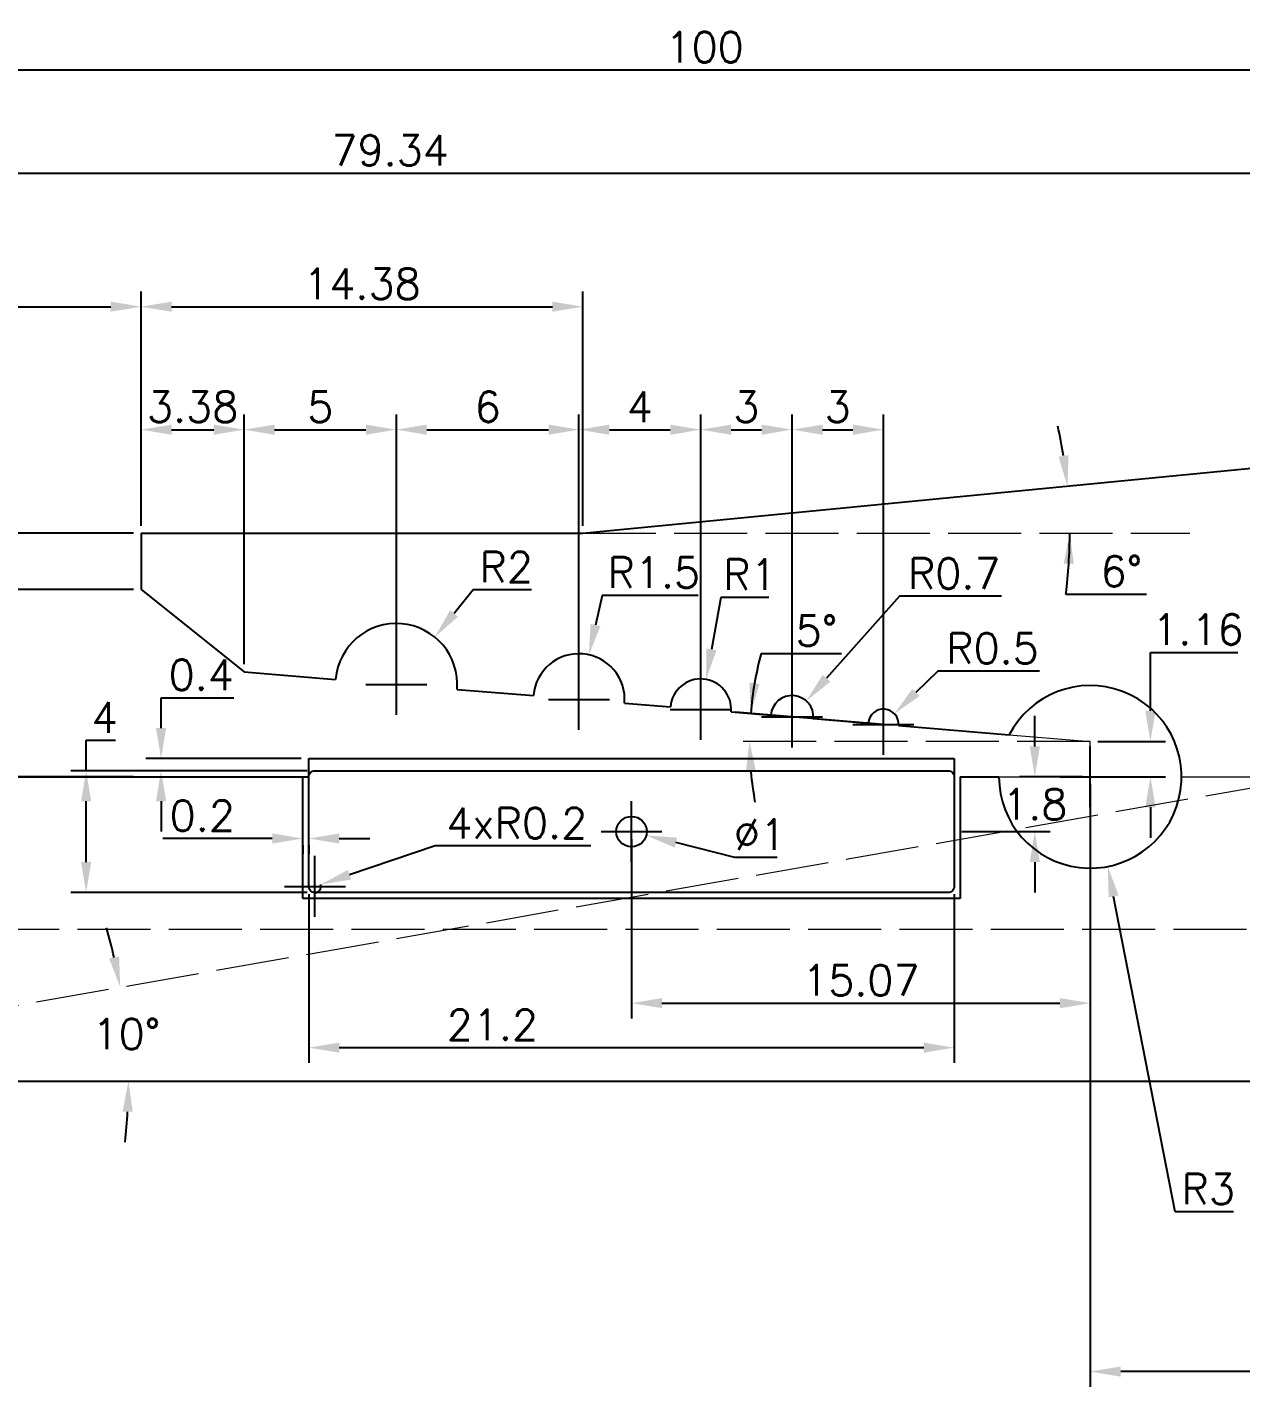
# Model space of a CAD drawing. Header units: millimetres. Extents: x 75 to 218, y 111 to 160.
# Drawn here: x 128.75 to 168.61, y 110.96 to 155.63 of the extents above; entities that cross this region are included whole.
import ezdxf

# ---------------------------------------------------------------- set-up
doc = ezdxf.new("R2010")
doc.units = ezdxf.units.MM
doc.linetypes.add('ACAD_ISO02W100', pattern=[15, 12, -3])
doc.layers.add('Dim', color=251, linetype='Continuous', lineweight=0)
doc.styles.get("Standard").update_dxf_attribs({"font": 'simplex.shx'})
doc.dimstyles.new('ISO-25', dxfattribs={"dimscale": 0.4, "dimtxt": 2.5, "dimasz": 2.5, "dimexe": 1.25, "dimexo": 0.625, "dimtad": 1, "dimtih": 1, "dimtoh": 1, "dimdsep": 46, "dimtxsty": 'Standard', "dimcen": 2.5, "dimadec": 0, "dimazin": 0, "dimtfac": 1, "dimtofl": 0, "dimtmove": 0, "dimatfit": 3, "dimfxl": 1, "dimarcsym": 0})

# ---------------------------------------------------------------- blocks, each defined once
blk = doc.blocks.new('*D64')
at = {"layer": 'Defpoints', "color": 0, "transparency": 16777216}
for p in [(201, 154.219), (101, 131), (201, 131)]:
    blk.add_point(p, dxfattribs=at)
at = {"layer": 'Dim', "color": 0, "lineweight": -2, "transparency": 16777216}
for p, q in [((101, 131.25), (101, 154.719)), ((201, 131.25), (201, 154.719)), ((102, 154.219), (200, 154.219))]:
    blk.add_line(p, q, dxfattribs=at)
at = {"layer": 'Dim', "color": 0, "transparency": 16777216}
for points in [[(102, 154.386), (102, 154.052), (101, 154.219)], [(200, 154.386), (200, 154.052), (201, 154.219)]]:
    blk.add_solid(points, dxfattribs=at)
at = {"layer": 'Dim', "color": 0, "transparency": 16777216, "insert": (151, 154.969), "char_height": 1, "attachment_point": 5}
blk.add_mtext('100', dxfattribs=at)
blk = doc.blocks.new('*D83')
at = {"layer": 'Defpoints', "color": 0, "transparency": 16777216}
for p in [(171, 131), (132.046, 122.034), (101, 121), (114.287, 121), (201, 121)]:
    blk.add_point(p, dxfattribs=at)
at = {"layer": 'Dim', "color": 0, "lineweight": -2, "transparency": 16777216}
for start, end in [(13.2213, 16.4426), (353.5574, 356.7787)]:
    blk.add_arc((114.287, 121), 17.789, start, end, dxfattribs=at)
at = {"layer": 'Dim', "color": 0, "transparency": 16777216}
for points in [[(131.768, 125.102), (131.441, 125.035), (131.806, 124.089)], [(131.881, 120.005), (132.214, 119.996), (132.076, 121)]]:
    blk.add_solid(points, dxfattribs=at)
at = {"layer": 'Dim', "color": 0, "transparency": 16777216, "insert": (132.008, 122.55), "char_height": 1, "attachment_point": 5}
blk.add_mtext('10°', dxfattribs=at)
blk = doc.blocks.new('*D84')
at = {"layer": 'Defpoints', "color": 0, "transparency": 16777216}
for p in [(132.491, 139), (117.221, 131), (132.491, 131)]:
    blk.add_point(p, dxfattribs=at)
at = {"layer": 'Dim', "color": 0, "lineweight": -2, "transparency": 16777216}
for p, q in [((132.241, 139), (116.721, 139)), ((117.221, 138), (117.221, 135.75)), ((117.221, 132), (117.221, 134.25)), ((132.241, 131), (116.721, 131))]:
    blk.add_line(p, q, dxfattribs=at)
at = {"layer": 'Dim', "color": 0, "transparency": 16777216}
for points in [[(117.054, 138), (117.387, 138), (117.221, 139)], [(117.054, 132), (117.387, 132), (117.221, 131)]]:
    blk.add_solid(points, dxfattribs=at)
at = {"layer": 'Dim', "color": 0, "transparency": 16777216, "insert": (117.221, 135), "char_height": 1, "attachment_point": 5}
blk.add_mtext('8', dxfattribs=at)
blk = doc.blocks.new('*D89')
at = {"layer": 'Defpoints', "color": 0, "transparency": 16777216}
for p in [(132.491, 146.444), (132.491, 139), (101, 131)]:
    blk.add_point(p, dxfattribs=at)
at = {"layer": 'Dim', "color": 0, "lineweight": -2, "transparency": 16777216}
for p, q in [((101, 131.25), (101, 146.944)), ((132.491, 139.25), (132.491, 146.944)), ((102, 146.444), (131.491, 146.444))]:
    blk.add_line(p, q, dxfattribs=at)
at = {"layer": 'Dim', "color": 0, "transparency": 16777216}
for points in [[(102, 146.611), (102, 146.278), (101, 146.444)], [(131.491, 146.611), (131.491, 146.278), (132.491, 146.444)]]:
    blk.add_solid(points, dxfattribs=at)
at = {"layer": 'Dim', "color": 0, "transparency": 16777216, "insert": (116.745, 147.194), "char_height": 1, "attachment_point": 5}
blk.add_mtext('31.49', dxfattribs=at)
blk = doc.blocks.new('*D90')
at = {"layer": 'Defpoints', "color": 0, "transparency": 16777216}
for p in [(132.491, 139), (121.734, 137.152), (132.491, 137.152)]:
    blk.add_point(p, dxfattribs=at)
at = {"layer": 'Dim', "color": 0, "lineweight": -2, "transparency": 16777216}
for p, q in [((121.734, 140), (121.734, 141)), ((132.241, 139), (121.234, 139)), ((132.241, 137.152), (121.234, 137.152)), ((121.734, 136.152), (121.734, 135.152))]:
    blk.add_line(p, q, dxfattribs=at)
at = {"layer": 'Dim', "color": 0, "transparency": 16777216}
for points in [[(121.567, 140), (121.901, 140), (121.734, 139)], [(121.567, 136.152), (121.901, 136.152), (121.734, 137.152)]]:
    blk.add_solid(points, dxfattribs=at)
at = {"layer": 'Dim', "color": 0, "transparency": 16777216, "insert": (121.734, 138.076), "char_height": 1, "attachment_point": 5}
blk.add_mtext('1.85', dxfattribs=at)
blk = doc.blocks.new('*D91')
at = {"layer": 'Defpoints', "color": 0, "transparency": 16777216}
for p in [(147, 146.444), (132.491, 139), (147, 139)]:
    blk.add_point(p, dxfattribs=at)
at = {"layer": 'Dim', "color": 0, "lineweight": -2, "transparency": 16777216}
for p, q in [((132.491, 139.25), (132.491, 146.944)), ((147, 139.25), (147, 146.944)), ((133.491, 146.444), (146, 146.444))]:
    blk.add_line(p, q, dxfattribs=at)
at = {"layer": 'Dim', "color": 0, "transparency": 16777216}
for points in [[(133.491, 146.611), (133.491, 146.278), (132.491, 146.444)], [(146, 146.611), (146, 146.278), (147, 146.444)]]:
    blk.add_solid(points, dxfattribs=at)
at = {"layer": 'Dim', "color": 0, "transparency": 16777216, "insert": (139.745, 147.194), "char_height": 1, "attachment_point": 5}
blk.add_mtext('14.38', dxfattribs=at)
blk = doc.blocks.new('*D93')
at = {"layer": 'Defpoints', "color": 0, "transparency": 16777216}
for p in [(180.343, 142.244), (162.961, 140.034), (147, 139), (147, 139), (166.944, 139)]:
    blk.add_point(p, dxfattribs=at)
at = {"layer": 'Dim', "color": 0, "lineweight": -2, "transparency": 16777216}
blk.add_line((162.87, 137.004), (165.513, 137.004), dxfattribs=at)
for start, end in [(9.1404, 12.7231), (352.831, 0), (352.8345, 356.4173)]:
    blk.add_arc((147, 139), 15.995, start, end, dxfattribs=at)
at = {"layer": 'Dim', "color": 0, "transparency": 16777216}
for points in [[(162.957, 141.562), (162.626, 141.52), (162.92, 140.549)], [(162.797, 138.006), (163.13, 137.995), (162.995, 139)]]:
    blk.add_solid(points, dxfattribs=at)
at = {"layer": 'Dim', "color": 0, "transparency": 16777216, "insert": (164.691, 137.754), "char_height": 1, "attachment_point": 5}
blk.add_mtext('6°', dxfattribs=at)
blk = doc.blocks.new('*D94')
at = {"layer": 'Defpoints', "color": 0, "transparency": 16777216}
for p in [(180.343, 150.833), (180.343, 142.244), (101, 131)]:
    blk.add_point(p, dxfattribs=at)
at = {"layer": 'Dim', "color": 0, "lineweight": -2, "transparency": 16777216}
for p, q in [((101, 131.25), (101, 151.333)), ((180.343, 142.494), (180.343, 151.333)), ((102, 150.833), (179.343, 150.833))]:
    blk.add_line(p, q, dxfattribs=at)
at = {"layer": 'Dim', "color": 0, "transparency": 16777216}
for points in [[(102, 151), (102, 150.666), (101, 150.833)], [(179.343, 151), (179.343, 150.666), (180.343, 150.833)]]:
    blk.add_solid(points, dxfattribs=at)
at = {"layer": 'Dim', "color": 0, "transparency": 16777216, "insert": (140.671, 151.583), "char_height": 1, "attachment_point": 5}
blk.add_mtext('79.34', dxfattribs=at)
blk = doc.blocks.new('*D95')
at = {"layer": 'Defpoints', "color": 0, "transparency": 16777216}
for p in [(135.875, 142.404), (132.491, 139), (135.875, 134.45)]:
    blk.add_point(p, dxfattribs=at)
at = {"layer": 'Dim', "color": 0, "lineweight": -2, "transparency": 16777216}
for p, q in [((132.491, 139.25), (132.491, 142.904)), ((135.875, 134.7), (135.875, 142.904)), ((133.491, 142.404), (134.875, 142.404))]:
    blk.add_line(p, q, dxfattribs=at)
at = {"layer": 'Dim', "color": 0, "transparency": 16777216}
for points in [[(133.491, 142.57), (133.491, 142.237), (132.491, 142.404)], [(134.875, 142.57), (134.875, 142.237), (135.875, 142.404)]]:
    blk.add_solid(points, dxfattribs=at)
at = {"layer": 'Dim', "color": 0, "transparency": 16777216, "insert": (134.183, 143.154), "char_height": 1, "attachment_point": 5}
blk.add_mtext('3.38', dxfattribs=at)
blk = doc.blocks.new('*D96')
at = {"layer": 'Defpoints', "color": 0, "transparency": 16777216}
for p in [(163.67, 131), (201, 121), (163.67, 111.463)]:
    blk.add_point(p, dxfattribs=at)
at = {"layer": 'Dim', "color": 0, "lineweight": -2, "transparency": 16777216}
for p, q in [((163.67, 130.75), (163.67, 110.963)), ((201, 120.75), (201, 110.963)), ((200, 111.463), (164.67, 111.463))]:
    blk.add_line(p, q, dxfattribs=at)
at = {"layer": 'Dim', "color": 0, "transparency": 16777216}
for points in [[(164.67, 111.63), (164.67, 111.296), (163.67, 111.463)], [(200, 111.63), (200, 111.296), (201, 111.463)]]:
    blk.add_solid(points, dxfattribs=at)
at = {"layer": 'Dim', "color": 0, "transparency": 16777216, "insert": (182.335, 112.213), "char_height": 1, "attachment_point": 5}
blk.add_mtext('37.33', dxfattribs=at)
blk = doc.blocks.new('*D97')
at = {"layer": 'Defpoints', "color": 0, "transparency": 16777216}
for p in [(163.67, 131), (164.245, 128.056)]:
    blk.add_point(p, dxfattribs=at)
at = {"layer": 'Dim', "color": 0, "lineweight": -2, "transparency": 16777216}
for p, q in [((163.67, 130), (163.67, 132)), ((162.67, 131), (164.67, 131)), ((166.461, 116.714), (164.437, 127.074)), ((168.378, 116.714), (166.461, 116.714))]:
    blk.add_line(p, q, dxfattribs=at)
at = {"layer": 'Dim', "color": 0, "transparency": 16777216}
blk.add_solid([(164.6, 127.106), (164.273, 127.042), (164.245, 128.056)], dxfattribs=at)
at = {"layer": 'Dim', "color": 0, "transparency": 16777216, "insert": (167.544, 117.464), "char_height": 1, "attachment_point": 5}
blk.add_mtext('R3', dxfattribs=at)
blk = doc.blocks.new('*D98')
at = {"layer": 'Defpoints', "color": 0, "transparency": 16777216}
for p in [(163.67, 132.163), (163.67, 131), (165.646, 131)]:
    blk.add_point(p, dxfattribs=at)
at = {"layer": 'Dim', "color": 0, "lineweight": -2, "transparency": 16777216}
for p, q in [((165.646, 133.163), (165.646, 135.089)), ((165.646, 135.089), (168.515, 135.089)), ((163.92, 132.163), (166.146, 132.163)), ((163.92, 131), (166.146, 131)), ((165.646, 130), (165.646, 129))]:
    blk.add_line(p, q, dxfattribs=at)
at = {"layer": 'Dim', "color": 0, "transparency": 16777216}
for points in [[(165.479, 133.163), (165.813, 133.163), (165.646, 132.163)], [(165.479, 130), (165.813, 130), (165.646, 131)]]:
    blk.add_solid(points, dxfattribs=at)
at = {"layer": 'Dim', "color": 0, "transparency": 16777216, "insert": (167.205, 135.839), "char_height": 1, "attachment_point": 5}
blk.add_mtext('1.16', dxfattribs=at)
blk = doc.blocks.new('*D100')
at = {"layer": 'Defpoints', "color": 0, "transparency": 16777216}
for p in [(157.373, 132.681), (152.481, 132.469), (161.007, 132.382), (151.74, 132.163), (163.67, 132.163)]:
    blk.add_point(p, dxfattribs=at)
at = {"layer": 'Dim', "color": 0, "lineweight": -2, "transparency": 16777216}
for p, q in [((152.856, 135.051), (155.499, 135.051)), ((157.124, 132.702), (152.016, 133.122))]:
    blk.add_line(p, q, dxfattribs=at)
for start, end in [(165.045, 175.2964), (165.0553, 170.1758), (185.1206, 190.2411)]:
    blk.add_arc((163.67, 132.163), 11.193, start, end, dxfattribs=at)
at = {"layer": 'Dim', "color": 0, "transparency": 16777216}
for points in [[(152.806, 134.052), (152.475, 134.094), (152.514, 133.081)], [(152.355, 131.156), (152.688, 131.171), (152.477, 132.163)]]:
    blk.add_solid(points, dxfattribs=at)
at = {"layer": 'Dim', "color": 0, "transparency": 16777216, "insert": (154.677, 135.801), "char_height": 1, "attachment_point": 5}
blk.add_mtext('5°', dxfattribs=at)
blk = doc.blocks.new('*D101')
at = {"layer": 'Defpoints', "color": 0, "transparency": 16777216}
for p in [(140.875, 142.404), (135.875, 134.45), (140.875, 134.038)]:
    blk.add_point(p, dxfattribs=at)
at = {"layer": 'Dim', "color": 0, "lineweight": -2, "transparency": 16777216}
for p, q in [((135.875, 134.7), (135.875, 142.904)), ((140.875, 134.288), (140.875, 142.904)), ((136.875, 142.404), (139.875, 142.404))]:
    blk.add_line(p, q, dxfattribs=at)
at = {"layer": 'Dim', "color": 0, "transparency": 16777216}
for points in [[(136.875, 142.57), (136.875, 142.237), (135.875, 142.404)], [(139.875, 142.57), (139.875, 142.237), (140.875, 142.404)]]:
    blk.add_solid(points, dxfattribs=at)
at = {"layer": 'Dim', "color": 0, "transparency": 16777216, "insert": (138.375, 143.154), "char_height": 1, "attachment_point": 5}
blk.add_mtext('5', dxfattribs=at)
blk = doc.blocks.new('*D102')
at = {"layer": 'Defpoints', "color": 0, "transparency": 16777216}
for p in [(146.875, 142.404), (140.875, 134.038), (146.875, 133.545)]:
    blk.add_point(p, dxfattribs=at)
at = {"layer": 'Dim', "color": 0, "lineweight": -2, "transparency": 16777216}
for p, q in [((140.875, 134.288), (140.875, 142.904)), ((146.875, 133.795), (146.875, 142.904)), ((141.875, 142.404), (145.875, 142.404))]:
    blk.add_line(p, q, dxfattribs=at)
at = {"layer": 'Dim', "color": 0, "transparency": 16777216}
for points in [[(141.875, 142.57), (141.875, 142.237), (140.875, 142.404)], [(145.875, 142.57), (145.875, 142.237), (146.875, 142.404)]]:
    blk.add_solid(points, dxfattribs=at)
at = {"layer": 'Dim', "color": 0, "transparency": 16777216, "insert": (143.875, 143.154), "char_height": 1, "attachment_point": 5}
blk.add_mtext('6', dxfattribs=at)
blk = doc.blocks.new('*D103')
at = {"layer": 'Defpoints', "color": 0, "transparency": 16777216}
for p in [(150.875, 142.404), (146.875, 133.545), (150.875, 133.216)]:
    blk.add_point(p, dxfattribs=at)
at = {"layer": 'Dim', "color": 0, "lineweight": -2, "transparency": 16777216}
for p, q in [((146.875, 133.795), (146.875, 142.904)), ((150.875, 133.466), (150.875, 142.904)), ((147.875, 142.404), (149.875, 142.404))]:
    blk.add_line(p, q, dxfattribs=at)
at = {"layer": 'Dim', "color": 0, "transparency": 16777216}
for points in [[(147.875, 142.57), (147.875, 142.237), (146.875, 142.404)], [(149.875, 142.57), (149.875, 142.237), (150.875, 142.404)]]:
    blk.add_solid(points, dxfattribs=at)
at = {"layer": 'Dim', "color": 0, "transparency": 16777216, "insert": (148.875, 143.154), "char_height": 1, "attachment_point": 5}
blk.add_mtext('4', dxfattribs=at)
blk = doc.blocks.new('*D104')
at = {"layer": 'Defpoints', "color": 0, "transparency": 16777216}
for p in [(153.875, 142.404), (150.875, 133.216), (153.875, 132.969)]:
    blk.add_point(p, dxfattribs=at)
at = {"layer": 'Dim', "color": 0, "lineweight": -2, "transparency": 16777216}
for p, q in [((150.875, 133.466), (150.875, 142.904)), ((153.875, 133.219), (153.875, 142.904)), ((151.875, 142.404), (152.875, 142.404))]:
    blk.add_line(p, q, dxfattribs=at)
at = {"layer": 'Dim', "color": 0, "transparency": 16777216}
for points in [[(151.875, 142.57), (151.875, 142.237), (150.875, 142.404)], [(152.875, 142.57), (152.875, 142.237), (153.875, 142.404)]]:
    blk.add_solid(points, dxfattribs=at)
at = {"layer": 'Dim', "color": 0, "transparency": 16777216, "insert": (152.375, 143.154), "char_height": 1, "attachment_point": 5}
blk.add_mtext('3', dxfattribs=at)
blk = doc.blocks.new('*D105')
at = {"layer": 'Defpoints', "color": 0, "transparency": 16777216}
for p in [(156.875, 142.404), (153.875, 132.969), (156.875, 132.722)]:
    blk.add_point(p, dxfattribs=at)
at = {"layer": 'Dim', "color": 0, "lineweight": -2, "transparency": 16777216}
for p, q in [((153.875, 133.219), (153.875, 142.904)), ((156.875, 132.972), (156.875, 142.904)), ((154.875, 142.404), (155.875, 142.404))]:
    blk.add_line(p, q, dxfattribs=at)
at = {"layer": 'Dim', "color": 0, "transparency": 16777216}
for points in [[(154.875, 142.57), (154.875, 142.237), (153.875, 142.404)], [(155.875, 142.57), (155.875, 142.237), (156.875, 142.404)]]:
    blk.add_solid(points, dxfattribs=at)
at = {"layer": 'Dim', "color": 0, "transparency": 16777216, "insert": (155.375, 143.154), "char_height": 1, "attachment_point": 5}
blk.add_mtext('3', dxfattribs=at)
blk = doc.blocks.new('*D106')
at = {"layer": 'Defpoints', "color": 0, "transparency": 16777216}
for p in [(142.138, 135.589), (140.875, 134.038)]:
    blk.add_point(p, dxfattribs=at)
at = {"layer": 'Dim', "color": 0, "lineweight": -2, "transparency": 16777216}
for p, q in [((143.401, 137.14), (142.769, 136.364)), ((145.318, 137.14), (143.401, 137.14)), ((140.875, 133.038), (140.875, 135.038)), ((139.875, 134.038), (141.875, 134.038))]:
    blk.add_line(p, q, dxfattribs=at)
at = {"layer": 'Dim', "color": 0, "transparency": 16777216}
blk.add_solid([(142.64, 136.47), (142.899, 136.259), (142.138, 135.589)], dxfattribs=at)
at = {"layer": 'Dim', "color": 0, "transparency": 16777216, "insert": (144.484, 137.89), "char_height": 1, "attachment_point": 5}
blk.add_mtext('R2', dxfattribs=at)
blk = doc.blocks.new('*D107')
at = {"layer": 'Defpoints', "color": 0, "transparency": 16777216}
for p in [(147.199, 135.009), (146.875, 133.545)]:
    blk.add_point(p, dxfattribs=at)
at = {"layer": 'Dim', "color": 0, "lineweight": -2, "transparency": 16777216}
for p, q in [((147.631, 136.962), (147.415, 135.986)), ((150.786, 136.962), (147.631, 136.962)), ((146.875, 132.545), (146.875, 134.545)), ((145.875, 133.545), (147.875, 133.545))]:
    blk.add_line(p, q, dxfattribs=at)
at = {"layer": 'Dim', "color": 0, "transparency": 16777216}
blk.add_solid([(147.252, 136.022), (147.578, 135.95), (147.199, 135.009)], dxfattribs=at)
at = {"layer": 'Dim', "color": 0, "transparency": 16777216, "insert": (149.333, 137.712), "char_height": 1, "attachment_point": 5}
blk.add_mtext('R1.5', dxfattribs=at)
blk = doc.blocks.new('*D108')
at = {"layer": 'Defpoints', "color": 0, "transparency": 16777216}
for p in [(151.05, 134.2), (150.875, 133.216)]:
    blk.add_point(p, dxfattribs=at)
at = {"layer": 'Dim', "color": 0, "lineweight": -2, "transparency": 16777216}
for p, q in [((151.529, 136.895), (151.225, 135.185)), ((153.108, 136.895), (151.529, 136.895)), ((150.875, 132.216), (150.875, 134.216)), ((149.875, 133.216), (151.875, 133.216))]:
    blk.add_line(p, q, dxfattribs=at)
at = {"layer": 'Dim', "color": 0, "transparency": 16777216}
blk.add_solid([(151.061, 135.214), (151.389, 135.156), (151.05, 134.2)], dxfattribs=at)
at = {"layer": 'Dim', "color": 0, "transparency": 16777216, "insert": (152.489, 137.645), "char_height": 1, "attachment_point": 5}
blk.add_mtext('R1', dxfattribs=at)
blk = doc.blocks.new('*D109')
at = {"layer": 'Defpoints', "color": 0, "transparency": 16777216}
for p in [(154.34, 133.491), (153.875, 132.969)]:
    blk.add_point(p, dxfattribs=at)
at = {"layer": 'Dim', "color": 0, "lineweight": -2, "transparency": 16777216}
for p, q in [((157.405, 136.931), (155.005, 134.238)), ((160.75, 136.931), (157.405, 136.931)), ((153.875, 131.969), (153.875, 133.969)), ((152.875, 132.969), (154.875, 132.969))]:
    blk.add_line(p, q, dxfattribs=at)
at = {"layer": 'Dim', "color": 0, "transparency": 16777216}
blk.add_solid([(154.881, 134.349), (155.13, 134.127), (154.34, 133.491)], dxfattribs=at)
at = {"layer": 'Dim', "color": 0, "transparency": 16777216, "insert": (159.202, 137.681), "char_height": 1, "attachment_point": 5}
blk.add_mtext('R0.7', dxfattribs=at)
blk = doc.blocks.new('*D110')
at = {"layer": 'Defpoints', "color": 0, "transparency": 16777216}
for p in [(156.875, 132.722), (157.231, 133.072)]:
    blk.add_point(p, dxfattribs=at)
at = {"layer": 'Dim', "color": 0, "lineweight": -2, "transparency": 16777216}
for p, q in [((158.659, 134.473), (157.945, 133.773)), ((162.004, 134.473), (158.659, 134.473)), ((156.875, 131.722), (156.875, 133.722)), ((155.875, 132.722), (157.875, 132.722))]:
    blk.add_line(p, q, dxfattribs=at)
at = {"layer": 'Dim', "color": 0, "transparency": 16777216}
blk.add_solid([(157.828, 133.892), (158.062, 133.654), (157.231, 133.072)], dxfattribs=at)
at = {"layer": 'Dim', "color": 0, "transparency": 16777216, "insert": (160.456, 135.223), "char_height": 1, "attachment_point": 5}
blk.add_mtext('R0.5', dxfattribs=at)
blk = doc.blocks.new('*D111')
at = {"layer": 'Defpoints', "color": 0, "transparency": 16777216}
for p in [(138, 127.4), (159.2, 127.4), (159.2, 122.104)]:
    blk.add_point(p, dxfattribs=at)
at = {"layer": 'Dim', "color": 0, "lineweight": -2, "transparency": 16777216}
for p, q in [((138, 127.15), (138, 121.604)), ((159.2, 127.15), (159.2, 121.604)), ((139, 122.104), (158.2, 122.104))]:
    blk.add_line(p, q, dxfattribs=at)
at = {"layer": 'Dim', "color": 0, "transparency": 16777216}
for points in [[(139, 122.271), (139, 121.937), (138, 122.104)], [(158.2, 122.271), (158.2, 121.937), (159.2, 122.104)]]:
    blk.add_solid(points, dxfattribs=at)
at = {"layer": 'Dim', "color": 0, "transparency": 16777216, "insert": (144.031, 122.854), "char_height": 1, "attachment_point": 5}
blk.add_mtext('21.2', dxfattribs=at)
blk = doc.blocks.new('*D112')
at = {"layer": 'Defpoints', "color": 0, "transparency": 16777216}
for p in [(137.8, 129), (138, 129), (138, 128.974)]:
    blk.add_point(p, dxfattribs=at)
at = {"layer": 'Dim', "color": 0, "lineweight": -2, "transparency": 16777216}
for p, q in [((136.8, 128.974), (133.205, 128.974)), ((137.8, 128.75), (137.8, 128.474)), ((138, 128.75), (138, 128.474)), ((139, 128.974), (140, 128.974))]:
    blk.add_line(p, q, dxfattribs=at)
at = {"layer": 'Dim', "color": 0, "transparency": 16777216}
for points in [[(136.8, 129.141), (136.8, 128.808), (137.8, 128.974)], [(139, 129.141), (139, 128.808), (138, 128.974)]]:
    blk.add_solid(points, dxfattribs=at)
at = {"layer": 'Dim', "color": 0, "transparency": 16777216, "insert": (134.502, 129.724), "char_height": 1, "attachment_point": 5}
blk.add_mtext('0.2', dxfattribs=at)
blk = doc.blocks.new('*D113')
at = {"layer": 'Defpoints', "color": 0, "transparency": 16777216}
for p in [(130.685, 131.2), (138.2, 131.2), (138.2, 127.2)]:
    blk.add_point(p, dxfattribs=at)
at = {"layer": 'Dim', "color": 0, "lineweight": -2, "transparency": 16777216}
for p, q in [((130.685, 131.2), (130.685, 132.2)), ((130.685, 132.2), (131.649, 132.2)), ((137.95, 131.2), (130.185, 131.2)), ((130.685, 128.2), (130.685, 130.2)), ((137.95, 127.2), (130.185, 127.2))]:
    blk.add_line(p, q, dxfattribs=at)
at = {"layer": 'Dim', "color": 0, "transparency": 16777216}
for points in [[(130.518, 130.2), (130.851, 130.2), (130.685, 131.2)], [(130.518, 128.2), (130.851, 128.2), (130.685, 127.2)]]:
    blk.add_solid(points, dxfattribs=at)
at = {"layer": 'Dim', "color": 0, "transparency": 16777216, "insert": (131.292, 132.95), "char_height": 1, "attachment_point": 5}
blk.add_mtext('4', dxfattribs=at)
blk = doc.blocks.new('*D114')
at = {"layer": 'Defpoints', "color": 0, "transparency": 16777216}
for p in [(148.115, 129.321), (149.085, 129.079)]:
    blk.add_point(p, dxfattribs=at)
at = {"layer": 'Dim', "color": 0, "lineweight": -2, "transparency": 16777216}
for p, q in [((148.6, 128.2), (148.6, 130.2)), ((147.6, 129.2), (149.6, 129.2)), ((151.996, 128.355), (150.056, 128.838)), ((153.389, 128.355), (151.996, 128.355))]:
    blk.add_line(p, q, dxfattribs=at)
at = {"layer": 'Dim', "color": 0, "transparency": 16777216}
blk.add_solid([(150.096, 128.999), (150.015, 128.676), (149.085, 129.079)], dxfattribs=at)
at = {"layer": 'Dim', "color": 0, "transparency": 16777216, "insert": (152.818, 129.105), "char_height": 1, "attachment_point": 5}
blk.add_mtext('∅1', dxfattribs=at)
blk = doc.blocks.new('*D115')
at = {"layer": 'Defpoints', "color": 0, "transparency": 16777216}
for p in [(163.67, 131), (159.2, 129.2), (161.848, 129.2)]:
    blk.add_point(p, dxfattribs=at)
at = {"layer": 'Dim', "color": 0, "lineweight": -2, "transparency": 16777216}
for p, q in [((161.848, 132), (161.848, 133)), ((163.42, 131), (161.348, 131)), ((159.45, 129.2), (162.348, 129.2)), ((161.848, 128.2), (161.848, 127.2))]:
    blk.add_line(p, q, dxfattribs=at)
at = {"layer": 'Dim', "color": 0, "transparency": 16777216}
for points in [[(161.682, 132), (162.015, 132), (161.848, 131)], [(161.682, 128.2), (162.015, 128.2), (161.848, 129.2)]]:
    blk.add_solid(points, dxfattribs=at)
at = {"layer": 'Dim', "color": 0, "transparency": 16777216, "insert": (161.848, 130.1), "char_height": 1, "attachment_point": 5}
blk.add_mtext('1.8', dxfattribs=at)
blk = doc.blocks.new('*D116')
at = {"layer": 'Defpoints', "color": 0, "transparency": 16777216}
for p in [(163.67, 131), (148.6, 129.2), (163.67, 123.566)]:
    blk.add_point(p, dxfattribs=at)
at = {"layer": 'Dim', "color": 0, "lineweight": -2, "transparency": 16777216}
for p, q in [((163.67, 130.75), (163.67, 123.066)), ((148.6, 128.95), (148.6, 123.066)), ((149.6, 123.566), (162.67, 123.566))]:
    blk.add_line(p, q, dxfattribs=at)
at = {"layer": 'Dim', "color": 0, "transparency": 16777216}
for points in [[(149.6, 123.732), (149.6, 123.399), (148.6, 123.566)], [(162.67, 123.732), (162.67, 123.399), (163.67, 123.566)]]:
    blk.add_solid(points, dxfattribs=at)
at = {"layer": 'Dim', "color": 0, "transparency": 16777216, "insert": (156.135, 124.316), "char_height": 1, "attachment_point": 5}
blk.add_mtext('15.07', dxfattribs=at)
blk = doc.blocks.new('*D117')
at = {"layer": 'Defpoints', "color": 0, "transparency": 16777216}
for p in [(138, 131.6), (133.147, 131.2), (138.2, 131.2)]:
    blk.add_point(p, dxfattribs=at)
at = {"layer": 'Dim', "color": 0, "lineweight": -2, "transparency": 16777216}
for p, q in [((133.147, 132.6), (133.147, 133.6)), ((133.147, 133.6), (135.54, 133.6)), ((137.75, 131.6), (132.647, 131.6)), ((137.95, 131.2), (132.647, 131.2)), ((133.147, 130.2), (133.147, 129.2))]:
    blk.add_line(p, q, dxfattribs=at)
at = {"layer": 'Dim', "color": 0, "transparency": 16777216}
for points in [[(132.98, 132.6), (133.313, 132.6), (133.147, 131.6)], [(132.98, 130.2), (133.313, 130.2), (133.147, 131.2)]]:
    blk.add_solid(points, dxfattribs=at)
at = {"layer": 'Dim', "color": 0, "transparency": 16777216, "insert": (134.468, 134.35), "char_height": 1, "attachment_point": 5}
blk.add_mtext('0.4', dxfattribs=at)
blk = doc.blocks.new('*D118')
at = {"layer": 'Defpoints', "color": 0, "transparency": 16777216}
for p in [(138.2, 127.4), (138.39, 127.464)]:
    blk.add_point(p, dxfattribs=at)
at = {"layer": 'Dim', "color": 0, "lineweight": -2, "transparency": 16777216}
for p, q in [((142.153, 128.729), (139.337, 127.783)), ((147.26, 128.729), (142.153, 128.729)), ((138.2, 126.4), (138.2, 128.4)), ((137.2, 127.4), (139.2, 127.4))]:
    blk.add_line(p, q, dxfattribs=at)
blk.add_arc((138.2, 127.4), 0.2, 270, 18.5886, dxfattribs=at)
at = {"layer": 'Dim', "color": 0, "transparency": 16777216}
blk.add_solid([(139.284, 127.94), (139.391, 127.625), (138.39, 127.464)], dxfattribs=at)
at = {"layer": 'Dim', "color": 0, "transparency": 16777216, "insert": (144.831, 129.479), "char_height": 1, "attachment_point": 5}
blk.add_mtext('4xR0.2', dxfattribs=at)

msp = doc.modelspace()

# ---------------------------------------------------------------- linework, layer by layer
for p, q in [((147, 139), (180.343, 142.244)), ((132.491, 139), (147, 139)), ((132.491, 139), (132.491, 137.152)), ((132.491, 137.152), (135.875, 134.45)), ((135.875, 134.45), (138.881, 134.202)), ((142.868, 133.874), (145.38, 133.668)), ((148.369, 133.422), (149.878, 133.298)), ((151.871, 133.134), (153.177, 133.026)), ((154.572, 132.911), (156.376, 132.763)), ((157.373, 132.681), (161.007, 132.382)), ((138, 131), (138, 131.6)), ((138, 131.6), (159.2, 131.6)), ((159.2, 131.6), (159.2, 131)), ((137.8, 127), (137.8, 131)), ((137.8, 131), (138, 131)), ((159.4, 131), (159.4, 127)), ((159.4, 127), (137.8, 127))]:
    msp.add_line(p, q)
for points in [[(101, 131), (137.8, 131)], [(138.2, 131.2), (159, 131.2)], [(159.4, 131), (160.67, 131)], [(101, 121), (201, 121)]]:
    msp.add_lwpolyline(points)
msp.add_lwpolyline([(138.2, 131.2), (159, 131.2, -0.414214), (159.2, 131), (159.2, 127.4, -0.414214), (159, 127.2), (138.2, 127.2, -0.414214), (138, 127.4), (138, 131, -0.414214)], format="xyb", close=True)
msp.add_circle((148.6, 129.2), 0.5)
for centre, radius, start, end in [((140.875, 134.038), 2, 355.2964, 175.2964), ((146.875, 133.545), 1.5, 355.2964, 175.2964), ((150.875, 133.216), 1, 355.2964, 175.2964), ((163.67, 131), 3, 180, 152.5698), ((153.875, 132.969), 0.7, 355.2964, 175.2964), ((156.875, 132.722), 0.5, 355.2964, 175.2964)]:
    msp.add_arc(centre, radius, start, end)
at = {"layer": 'Dim', "linetype": 'ACAD_ISO02W100', "ltscale": 0.2}
for p, q in [((147, 139), (166.944, 139)), ((161.007, 132.382), (163.67, 132.163)), ((163.67, 132.163), (151.74, 132.163)), ((114.287, 121), (171, 131)), ((160.67, 131), (171, 131)), ((88.4, 126), (218.147, 126))]:
    msp.add_line(p, q, dxfattribs=at)
at = {"layer": 'Dim'}
msp.add_line((163.67, 131), (163.67, 132.163), dxfattribs=at)

# ---------------------------------------------------------------- dimensions: what is measured, and where the dimension line sits
for base, p1, p2, picture, middle in [((201, 154.219), (101, 131), (201, 131), '*D64', (151, 154.219)), ((180.343, 150.833), (101, 131), (180.343, 142.244), '*D94', (140.671, 150.833)), ((135.875, 142.404), (132.491, 139), (135.875, 134.45), '*D95', (134.183, 142.404)), ((163.67, 123.566), (148.6, 129.2), (163.67, 131), '*D116', (156.135, 123.566)), ((163.67, 111.463), (201, 121), (163.67, 131), '*D96', (182.335, 111.463)), ((138, 128.974), (137.8, 129), (138, 129), '*D112', (134.502, 128.974)), ((159.2, 122.104), (138, 127.4), (159.2, 127.4), '*D111', (144.031, 122.104))]:
    dim = msp.add_linear_dim(base=base, p1=p1, p2=p2, dimstyle='ISO-25', dxfattribs=at)
    dim.commit()
    dim.dimension.update_dxf_attribs({"geometry": picture, "text_midpoint": middle, "dimtype": 160})
for base, p1, p2, picture, middle in [((132.491, 146.444), (101, 131), (132.491, 139), '*D89', (116.745, 147.194)), ((140.875, 142.404), (135.875, 134.45), (140.875, 134.038), '*D101', (138.375, 143.154)), ((146.875, 142.404), (140.875, 134.038), (146.875, 133.545), '*D102', (143.875, 143.154)), ((150.875, 142.404), (146.875, 133.545), (150.875, 133.216), '*D103', (148.875, 143.154)), ((153.875, 142.404), (150.875, 133.216), (153.875, 132.969), '*D104', (152.375, 143.154)), ((156.875, 142.404), (153.875, 132.969), (156.875, 132.722), '*D105', (155.375, 143.154))]:
    dim = msp.add_linear_dim(base=base, p1=p1, p2=p2, dimstyle='ISO-25', dxfattribs=at)
    dim.commit()
    dim.dimension.update_dxf_attribs({"geometry": picture, "text_midpoint": middle})
dim = msp.add_linear_dim(base=(147, 146.444), p1=(132.491, 139), p2=(147, 139), text='14.38', dimstyle='ISO-25', dxfattribs=at)
dim.commit()
dim.dimension.update_dxf_attribs({"geometry": '*D91', "text_midpoint": (139.745, 147.194)})
for base, line1, line2, picture, middle in [((162.961, 140.034), ((147, 139), (180.343, 142.244)), ((147, 139), (166.944, 139)), '*D93', (164.691, 137.754)), ((152.481, 132.469), ((163.67, 132.163), (151.74, 132.163)), ((157.373, 132.681), (161.007, 132.382)), '*D100', (154.677, 135.801)), ((132.046, 122.034), ((101, 121), (201, 121)), ((114.287, 121), (171, 131)), '*D83', (132.008, 122.55))]:
    dim = msp.add_angular_dim_2l(base=base, line1=line1, line2=line2, dimstyle='ISO-25', dxfattribs=at)
    dim.commit()
    dim.dimension.update_dxf_attribs({"geometry": picture, "text_midpoint": middle})
for base, p1, p2, picture, middle in [((121.734, 137.152), (132.491, 139), (132.491, 137.152), '*D90', (121.734, 138.076)), ((117.221, 131), (132.491, 139), (132.491, 131), '*D84', (117.221, 135)), ((130.685, 131.2), (138.2, 127.2), (138.2, 131.2), '*D113', (131.292, 132.95)), ((161.848, 129.2), (163.67, 131), (159.2, 129.2), '*D115', (161.848, 130.1))]:
    dim = msp.add_linear_dim(base=base, p1=p1, p2=p2, angle=90, dimstyle='ISO-25', dxfattribs=at)
    dim.commit()
    dim.dimension.update_dxf_attribs({"geometry": picture, "text_midpoint": middle})
for center, mpoint, picture, middle in [((140.875, 134.038), (142.138, 135.589), '*D106', (144.484, 137.89)), ((146.875, 133.545), (147.199, 135.009), '*D107', (149.333, 137.712)), ((156.875, 132.722), (157.231, 133.072), '*D110', (160.456, 135.223))]:
    dim = msp.add_radius_dim(center=center, mpoint=mpoint, dimstyle='ISO-25', dxfattribs=at)
    dim.commit()
    dim.dimension.update_dxf_attribs({"geometry": picture, "text_midpoint": middle})
for center, mpoint, picture, middle in [((150.875, 133.216), (151.05, 134.2), '*D108', (152.489, 136.895)), ((153.875, 132.969), (154.34, 133.491), '*D109', (159.202, 136.931)), ((163.67, 131), (164.245, 128.056), '*D97', (167.544, 116.714))]:
    dim = msp.add_radius_dim(center=center, mpoint=mpoint, dimstyle='ISO-25', dxfattribs=at)
    dim.commit()
    dim.dimension.update_dxf_attribs({"geometry": picture, "text_midpoint": middle, "dimtype": 164})
for base, p1, p2, picture, middle in [((165.646, 131), (163.67, 132.163), (163.67, 131), '*D98', (167.205, 135.089)), ((133.147, 131.2), (138, 131.6), (138.2, 131.2), '*D117', (134.468, 133.6))]:
    dim = msp.add_linear_dim(base=base, p1=p1, p2=p2, angle=90, dimstyle='ISO-25', dxfattribs=at)
    dim.commit()
    dim.dimension.update_dxf_attribs({"geometry": picture, "text_midpoint": middle, "dimtype": 160})
dim = msp.add_radius_dim(center=(138.2, 127.4), mpoint=(138.39, 127.464), text='4x<>', dimstyle='ISO-25', dxfattribs=at)
dim.commit()
dim.dimension.update_dxf_attribs({"geometry": '*D118', "text_midpoint": (144.831, 128.729), "dimtype": 164})
dim = msp.add_diameter_dim_2p(p1=(148.115, 129.321), p2=(149.085, 129.079), dimstyle='ISO-25', dxfattribs=at)
dim.commit()
dim.dimension.update_dxf_attribs({"geometry": '*D114', "text_midpoint": (152.818, 129.105)})

doc.saveas('drawing.dxf')
